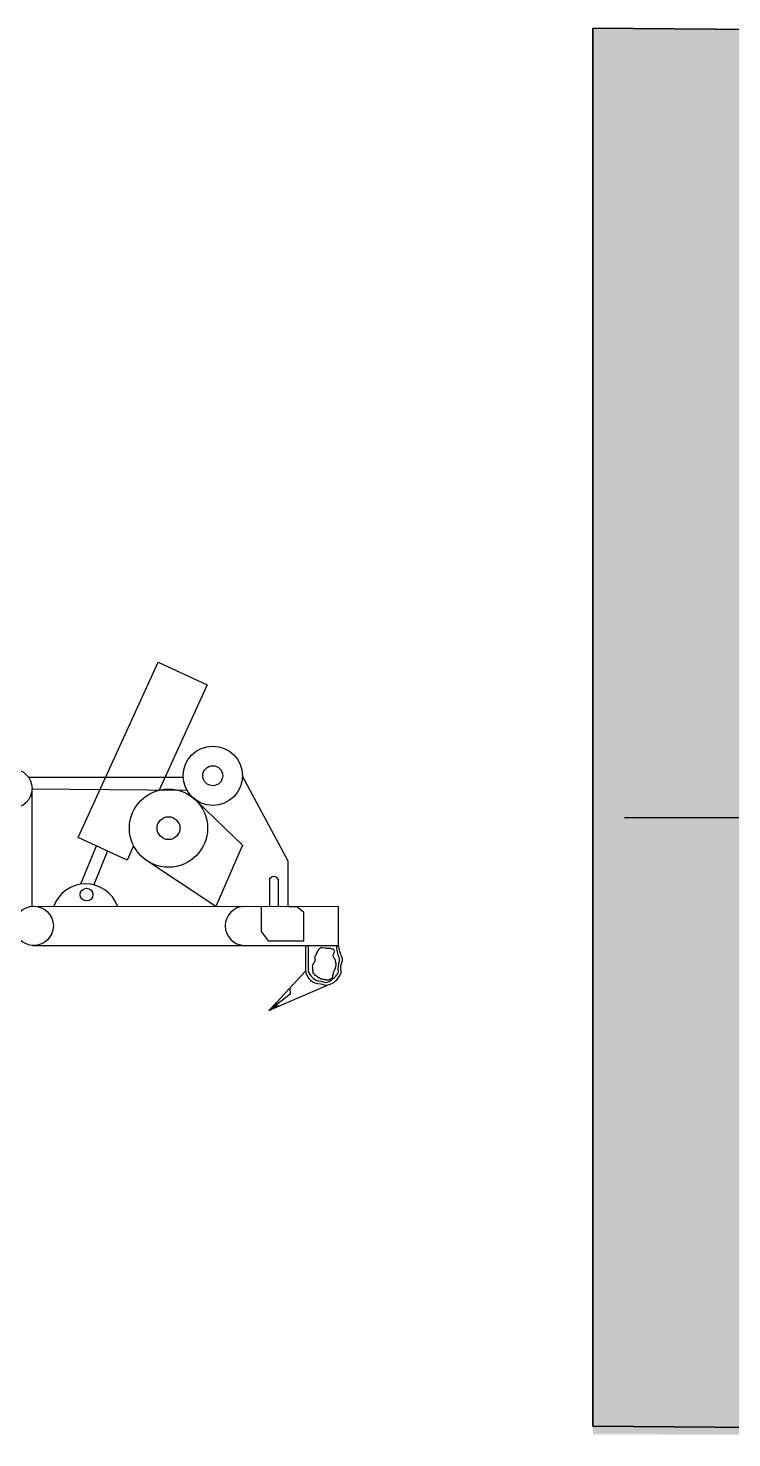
# Model space of a CAD drawing. Header units: millimetres. Extents: x -2117 to 13440, y -1591 to 7255.
# Drawn here: x 3361 to 4439, y 556 to 2718 of the extents above; entities that cross this region are included whole.
import ezdxf

# ---------------------------------------------------------------- set-up
doc = ezdxf.new("R2010")
doc.units = ezdxf.units.MM
doc.header["$LTSCALE"] = 90
doc.header["$MEASUREMENT"] = 0
doc.styles.get("Standard").update_dxf_attribs({"font": 'arial.ttf'})
doc.dimstyles.get("Standard").update_dxf_attribs({"dimtxt": 25, "dimasz": 30, "dimexe": 0.18, "dimexo": 1, "dimgap": 20, "dimtad": 0, "dimtoh": 1, "dimdec": 3, "dimdsep": 46, "dimtxsty": 'Standard', "dimcen": 0.09, "dimadec": 0, "dimazin": 0, "dimtfac": 1, "dimtdec": 3, "dimtofl": 0, "dimtmove": 0, "dimatfit": 3, "dimfxl": 1, "dimtolj": 1, "dimtzin": 0, "dimarcsym": 0})

# ---------------------------------------------------------------- blocks, each defined once
blk = doc.blocks.new('*D40')
at = {"color": 0, "lineweight": -2, "ltscale": 88, "transparency": 16777216}
for start, end in [(17.96746448311339, 28.31291568011937), (2.070912082644288, 12.41636327965028)]:
    blk.add_arc((5230.550889825825, 1510.462584466829), 919.2630756365567, start, end, dxfattribs=at)
at = {"color": 0, "ltscale": 88, "transparency": 16777216}
for points in [[(6035.480377501889, 1944.013867742291), (6044.20551867116, 1948.899756768486), (6025.185281007941, 1972.632235763202)], [(6154.212582927248, 1543.7805344987), (6144.214548232493, 1543.582286566861), (6149.808309375389, 1513.687306448517)]]:
    blk.add_solid(points, dxfattribs=at)
at = {"layer": 'Defpoints', "color": 0, "ltscale": 88, "transparency": 16777216}
for p in [(6075.428784078662, 2001.854507731017), (6135.299945709458, 1673.170138398591), (6186.613365364549, 1513.816417261833), (4274.4884142871, 1507.108751671824), (5230.550889825825, 1510.462584466829)]:
    blk.add_point(p, dxfattribs=at)
at = {"color": 0, "ltscale": 88, "transparency": 16777216, "insert": (6117.688926863576, 1751.358216369088), "char_height": 25, "attachment_point": 5, "rotation": 285.1919138813818}
blk.add_mtext('\\A1;30°', dxfattribs=at)

msp = doc.modelspace()

# ---------------------------------------------------------------- hatches: boundary and pattern name
at = {"ltscale": 88}
h = msp.add_hatch(dxfattribs=at)
h.set_pattern_fill('ANSI31')
h.set_pattern_definition([(45, (-338.3843075290788, 180.086569005809), (-0.08838834764831845, 0.08838834764831845), [])])
h.paths.add_polyline_path([(4226.256727662512, 2718.225728520574), (4226.256727662512, 574.3202571275981), (6405.642215748889, 556.4130036242843), (6405.642215748889, 2700.31847501726)])
h.paths.add_polyline_path([(5413.450427382534, 2180.038399355218, -0.02708186938420579), (5412.42483742053, 2161.117294769907, -0.1287541126527184), (5707.923180723718, 1988.494286966523, -0.6232225882263537), (5990.090334667461, 1850.043250128986, -0.3030106807688732), (5882.227785014607, 1688.400270373952, -0.06670367660401251), (5906.060012714191, 1510.552584466829, -0.08840538088840501), (5864.476944737447, 1277.206635263513, -0.2759451078889208), (5956.55508593475, 1123.069482596653, -0.6490565489168858), (5664.50152896183, 992.8659824585661, -0.1099136323687757), (5404.038780871942, 857.7015089788742, -0.03246173711817422), (5405.511371402784, 835.0434675739416, -1), (5055.410408248877, 835.0434675739416, -0.03252842388150898), (5056.889042532509, 857.7477607253973, -0.1320804156536025), (4752.948520501664, 1032.840796961687, -0.6264784821636916), (4469.489278890467, 1170.282464035981, -0.3056421512963589), (4578.912135885116, 1332.565198767704, -0.06675750925416817), (4555.041766937459, 1510.552584466829, -0.09196226553565241), (4599.981005462661, 1752.821435208386, -0.2656528140237448), (4513.752501822312, 1903.663496105712, -0.6459424965643314), (4804.658825772515, 2034.88885527195, -0.1086771447646263), (5063.979286539543, 2165.202472639161, -0.02121669948560816), (5063.349464228627, 2180.038399355218, -1)], flags=16)
h.paths.add_polyline_path([(5362.425802449261, 2180.038399355218, -1), (5114.3740891619, 2180.038399355218, -1)], flags=0)
h.paths.add_polyline_path([(5707.670169350187, 1787.961335454079, -0.1318158828785517), (5691.013996446827, 1850.043250128986, -1), (5939.065709734188, 1850.043250128986, -0.7670718623539647), (5707.670169350187, 1787.961335454079), (5427.325118002822, 1624.909023520878), (5427.325118002822, 1571.93811244791), (5427.325118002822, 1449.167056485718), (5367.325118002811, 1449.167056485718, -0.6474626218934533), (5093.596661648849, 1449.167056485718), (5033.596661648839, 1449.167056485718), (5033.596661648839, 1571.93811244791), (5093.596661648837, 1571.93811244791, -0.6110451725371496), (5360.186525742882, 1585.860348913244)], flags=0)
h.paths.add_polyline_path([(4812.828840042946, 1903.663496105712, -1), (4564.777126755585, 1903.663496105712, -1)], flags=0)
h.paths.add_polyline_path([(5905.530461001477, 1123.069482596653, -1), (5657.478747714116, 1123.069482596653, -1)], flags=0)
h.paths.add_polyline_path([(4768.565617111101, 1170.282464035981, -1), (4520.51390382374, 1170.282464035981, -1)], flags=0)
h.paths.add_polyline_path([(5354.486746469511, 835.0434675739416, -1), (5106.43503318215, 835.0434675739416, -1)], flags=0)
h.paths.add_polyline_path([(5660.499159165011, 1610.695136093116), (5711.846362439227, 1610.695136093116), (5711.846362439227, 1662.212871427359), (5660.499159165011, 1662.212871427359)], flags=8)
h.paths.add_polyline_path([(5204.753181776717, 1878.213201984105), (5256.100385050932, 1878.213201984105), (5256.100385050932, 1929.730937318348), (5204.753181776717, 1929.730937318348)], flags=8)
h.paths.add_polyline_path([(5426.952589204092, 1363.015965080532), (5478.299792478308, 1363.015965080532), (5478.299792478308, 1414.533700414775), (5426.952589204092, 1414.533700414775)], flags=8)
h.paths.add_polyline_path([(4753.643761769428, 1375.567124698539), (4804.990965043644, 1375.567124698539), (4804.990965043644, 1427.084860032782), (4753.643761769428, 1427.084860032782)], flags=8)
h.paths.add_polyline_path([(4620.509595019707, 2296.938561616007), (4718.446157093377, 2296.938561616007), (4718.446157093377, 2348.456296950249), (4620.509595019707, 2348.456296950249)], flags=24)
h.paths.add_polyline_path([(4897.556337007873, 2454.105873425036), (5026.546787212511, 2454.105873425036), (5026.546787212511, 2505.623608759279), (4897.556337007873, 2505.623608759279)], flags=24)
h.paths.add_polyline_path([(5493.532204936424, 2363.434796339376), (5731.185683790449, 2363.434796339376), (5731.185683790449, 2457.540071464433), (5493.532204936424, 2457.540071464433)], flags=24)
h.paths.add_polyline_path([(6084.219554981953, 1775.667553500354), (6101.335225652108, 1712.636263306322), (6151.052595802544, 1726.136639571215), (6133.936925132388, 1789.167929765246)], flags=24)
h = msp.add_hatch(dxfattribs=at)
h.set_pattern_fill('ANSI31')
h.set_pattern_definition([(45, (-222.6037214541429, 167.5106202670031), (-0.08838834764831845, 0.08838834764831845), [])])
h.paths.add_polyline_path([(4226.256727662512, 2705.649779781768), (4226.256727662512, 561.7443083887922), (6405.642215748889, 556.4130036242841), (6405.642215748889, 2700.31847501726)])
edge = h.paths.add_edge_path(flags=16)
edge.add_arc((5354.180531880518, 2167.462450616418), 175.0504815769518, 353.79480945469254, 359.99999999999807, ccw=False)
edge.add_arc((5346.331475900759, 1497.976635728023), 675.5091228883662, 45.03415094717627, 74.38096389255747, ccw=False)
edge.add_arc((5930.820439165444, 1837.46730139018), 175.050481576954, 0, 127.7283709673352, ccw=False)
edge.add_arc((5930.820439165444, 1837.46730139018), 175.0504815769536, 292.57052381788844, 359.99999999999994, ccw=False)
edge.add_arc((5346.331475900762, 1497.976635728023), 675.5091228883648, 0, 15.264743838047082, ccw=False)
edge.add_arc((5346.331475900761, 1497.976635728024), 675.5091228883657, 339.7915164241227, 359.99999999999994, ccw=False)
edge.add_arc((5897.285190432733, 1110.493533857847), 175.0504815769535, 0, 61.706330170724016, ccw=False)
edge.add_arc((5897.285190432733, 1110.493533857848), 175.0504815769536, 228.0565974630708, 359.99999999999955, ccw=False)
edge.add_arc((5346.331475900762, 1497.976635728025), 675.5091228883664, 284.88177479379686, 309.97141120967154, ccw=False)
edge.add_arc((5346.241475900765, 822.4675188351342), 175.0504815769546, 5.115907697472721e-13, 7.437070557128493, ccw=False)
edge.add_arc((5346.241475900766, 822.4675188351357), 175.0504815769536, -180, 0, ccw=False)
edge.add_arc((5346.241475900767, 822.4675188351191), 175.0504815769546, 172.5476620837848, 179.9999999999946, ccw=False)
edge.add_arc((5346.33147590076, 1497.976635728025), 675.5091228883665, 225.006562448489, 255.1029578471214, ccw=False)
edge.add_arc((4760.320346542357, 1157.706515297175), 175.0504815769532, 179.9999999999999, 308.2650334293339, ccw=False)
edge.add_arc((4760.320346542358, 1157.706515297172), 175.0504815769546, 112.01855569667379, 179.9999999999991, ccw=False)
edge.add_arc((5346.33147590076, 1497.976635728024), 675.5091228883648, 180.0000000000001, 195.2770266775193, ccw=False)
edge.add_arc((5346.331475900761, 1497.976635728023), 675.5091228883657, 158.9829157827402, 180, ccw=False)
edge.add_arc((4804.583569474202, 1891.087547366905), 175.0504815769536, 179.9999999999999, 239.50868234885968, ccw=False)
edge.add_arc((4804.583569474202, 1891.087547366905), 175.0504815769536, 48.5594584598324, 179.9999999999999, ccw=False)
edge.add_arc((5346.331475900762, 1497.976635728023), 675.5091228883662, 104.27562548519461, 129.085225025952, ccw=False)
edge.add_arc((5354.180531880517, 2167.462450616412), 175.0504815769546, 180.0000000000001, 184.8617799230576, ccw=False)
edge.add_arc((5354.180531880516, 2167.462450616412), 175.0504815769536, 0, 180, ccw=False)
edge = h.paths.add_edge_path(flags=0)
edge.add_arc((5354.180531880516, 2167.462450616412), 124.0258566436805, 0, 360)
edge = h.paths.add_edge_path(flags=0)
edge.add_arc((5930.820439165444, 1837.467301390179), 124.0258566436805, 179.9999999999996, 209.9803990483005, ccw=False)
edge.add_arc((5930.820439165444, 1837.46730139018), 124.0258566436805, 0, 180, ccw=False)
edge.add_arc((5930.820439165444, 1837.46730139018), 124.0258566436805, -150.01960095169932, 1.1368683772161603e-13, ccw=False)
edge.add_line((5823.389688177842, 1775.491121623766), (5543.105704077758, 1612.474969092997))
edge.add_line((5543.105704077758, 1612.474969092997), (5543.105704077758, 1559.362163709104))
edge.add_line((5543.105704077758, 1559.362163709104), (5543.105704077758, 1436.591107746912))
edge.add_line((5543.105704077758, 1436.591107746912), (5483.105704077747, 1436.591107746912))
edge.add_arc((5346.241475900766, 1497.976635728021), 150.0000000000004, 204.1569041253859, 335.84309587461416, ccw=False)
edge.add_line((5209.377247723785, 1436.591107746912), (5149.377247723774, 1436.591107746912))
edge.add_line((5149.377247723774, 1436.591107746912), (5149.377247723774, 1559.362163709104))
edge.add_line((5149.377247723774, 1559.362163709104), (5209.377247723774, 1559.362163709104))
edge.add_arc((5346.241475900766, 1497.976635728021), 150, 30.182739002368123, 155.8430958746247, ccw=False)
edge.add_line((5475.905421372462, 1573.390568424261), (5823.389688177842, 1775.491121623766))
edge = h.paths.add_edge_path(flags=0)
edge.add_arc((4804.583569474202, 1891.087547366906), 124.0258566436805, 0, 360)
edge = h.paths.add_edge_path(flags=0)
edge.add_arc((4760.320346542357, 1157.706515297175), 124.0258566436805, 0, 360)
edge = h.paths.add_edge_path(flags=0)
edge.add_arc((5897.285190432733, 1110.493533857847), 124.0258566436805, 0, 360)
edge = h.paths.add_edge_path(flags=0)
edge.add_arc((5346.241475900766, 822.4675188351357), 124.0258566436805, 0, 360)
edge = h.paths.add_edge_path(flags=0)
edge.add_arc((5346.33147590076, 1497.976635728025), 675.5091228883641, 78.75903318990143, 99.89755618785053)
edge.add_arc((5354.180531880516, 2167.462450616422), 124.0258566436813, 181.8622950355973, 356.7942943421546)
at = {"linetype": 'ByBlock', "lineweight": 0, "true_color": 0xffffff}
h = msp.add_hatch(color=7, dxfattribs=at)
h.dxf.hatch_style = 1
h.paths.add_polyline_path([(3729.591926408445, 1211.559077412147), (3745.926758473085, 1218.666116578624), (3739.514256452379, 1218.666116578624), (3741.839858968043, 1224.766505070033)])

# ---------------------------------------------------------------- linework, layer by layer
at = {"color": 3, "linetype": 'ByBlock', "lineweight": 0}
for p, q in [((3361.283833201845, 1569.389057824126), (3598.442122743757, 1569.706948497289)), ((3688.55920450789, 1571.465441731149), (3758.78601595889, 1441.41332065526)), ((3366.600741799857, 1551.679162941431), (3366.546886666301, 1371.554423993786)), ((3366.600741799857, 1551.679162941431), (3604.038625730057, 1549.844601108305)), ((3619.14901922572, 1532.84389378776), (3689.347948983568, 1465.059166334888)), ((3441.392058523722, 1405.857730656679), (3465.347627635501, 1464.195702067331)), ((3482.219515122169, 1456.38057754325), (3460.771460817975, 1403.644514368401)), ((3689.347948983568, 1465.059166334888), (3648.175452015022, 1371.448479770932)), ((3648.175452015022, 1371.448479770932), (3539.125520789764, 1444.033830271173)), ((3758.78601595889, 1441.41332065526), (3758.802518811493, 1371.331466073405)), ((3730.623138221208, 1412.778550210603), (3732.425518294579, 1415.194199139931)), ((3730.623138221208, 1412.778550210603), (3730.623138221208, 1371.454270885746)), ((3744.2677108902, 1412.778550210603), (3742.338891402223, 1415.244192748296)), ((3744.2677108902, 1371.244508865007), (3744.2677108902, 1412.778550210603)), ((3369.230879516524, 1371.584797184509), (3836.340439411798, 1371.33479898063)), ((3717.825335047122, 1371.602411825408), (3717.825335047122, 1333.061657105329)), ((3758.802506836558, 1371.382319440783), (3772.741315786248, 1371.342882411724)), ((3772.741315786248, 1371.342882411724), (3783.414915592164, 1362.392231872002)), ((3783.414915592164, 1318.563370794733), (3783.414915592164, 1362.392231872002)), ((3836.340439411798, 1311.449152135627), (3836.340439411798, 1371.33479898063)), ((3717.825335047122, 1333.061657105329), (3728.548060283081, 1318.563370794733)), ((3367.588368619139, 1311.456119570636), (3836.340439411798, 1311.449152135627)), ((3728.548060283081, 1318.563370794733), (3783.414915592164, 1318.563370794733)), ((3785.780223411979, 1311.278524764391), (3785.738155785233, 1272.736865503926)), ((3789.829930634687, 1311.567584134049), (3789.820636883903, 1272.800535220616)), ((3801.874543603083, 1297.537154757297), (3800.891411210689, 1295.870085982628)), ((3801.983484415372, 1298.247461540466), (3801.874543603083, 1297.537154757297)), ((3802.579069155569, 1298.810644118199), (3801.964289486245, 1298.359438380898)), ((3801.964289486245, 1298.359438380898), (3801.983484415372, 1298.247461540466)), ((3803.001893090214, 1300.381655848563), (3802.537560888948, 1299.725705204907)), ((3802.537560888948, 1299.725705204907), (3802.579069155569, 1298.810644118199)), ((3803.318869379651, 1300.551268409712), (3803.001893090214, 1300.381655848563)), ((3803.373340591225, 1300.906417102705), (3803.318869379651, 1300.551268409712)), ((3803.559086361303, 1301.168801504345), (3803.373340591225, 1300.906417102705)), ((3803.575166103769, 1301.747913275386), (3803.539891432176, 1301.280778344777)), ((3803.539891432176, 1301.280778344777), (3803.559086361303, 1301.168801504345)), ((3803.94661360478, 1302.27267452953), (3803.575166103769, 1301.747913275386)), ((3804.635059414804, 1302.96705211939), (3803.94661360478, 1302.27267452953)), ((3804.801610255755, 1303.341413361461), (3804.635059414804, 1302.96705211939)), ((3804.875276396455, 1303.584585214023), (3804.801610255755, 1303.341413361461)), ((3805.544527277352, 1304.390939644316), (3804.875276396455, 1303.584585214023)), ((3805.637388347178, 1304.522134656443), (3805.544527277352, 1304.390939644316)), ((3805.711054487879, 1304.765306509004), (3805.637388347178, 1304.522134656443)), ((3806.229856289861, 1305.776415242834), (3805.711054487879, 1304.765306509004)), ((3806.751752869786, 1306.09642219344), (3806.229856289861, 1305.776415242834)), ((3806.937500250718, 1306.358797197896), (3806.751752869786, 1306.09642219344)), ((3807.385730689943, 1306.435632295941), (3806.937500250718, 1306.358797197896)), ((3808.054981570839, 1307.241986726234), (3807.385730689943, 1306.435632295941)), ((3809.137210238943, 1307.658045098529), (3808.054981570839, 1307.241986726234)), ((3810.145750746774, 1307.830927843698), (3809.137210238943, 1307.658045098529)), ((3810.818118425184, 1307.946184265333), (3810.145750746774, 1307.830927843698)), ((3812.089165621734, 1307.933521481476), (3810.818118425184, 1307.946184265333)), ((3816.110386727679, 1307.354846457016), (3812.089165621734, 1307.933521481476)), ((3817.362237384249, 1307.454169910775), (3816.110386727679, 1307.354846457016)), ((3818.373894689594, 1306.935954647285), (3817.362237384249, 1307.454169910775)), ((3819.084653837111, 1306.82724799087), (3818.373894689594, 1306.935954647285)), ((3819.888275665309, 1306.849726949401), (3819.084653837111, 1306.82724799087)), ((3820.672700953526, 1306.984192145547), (3819.888275665309, 1306.849726949401)), ((3821.457126241744, 1307.118657341692), (3820.672700953526, 1306.984192145547)), ((3822.187080318391, 1306.897973844846), (3821.457126241744, 1307.118657341692)), ((3823.141151225504, 1306.715698499838), (3822.187080318391, 1306.897973844846)), ((3824.879645809979, 1306.66789774816), (3823.141151225504, 1306.715698499838)), ((3825.833716717087, 1306.485622403151), (3824.879645809979, 1306.66789774816)), ((3826.675728403539, 1306.284147680815), (3825.833716717087, 1306.485622403151)), ((3826.93823509226, 1306.098602151788), (3826.675728403539, 1306.284147680815)), ((3827.930719488053, 1305.6923675033), (3826.93823509226, 1306.098602151788)), ((3828.69904301423, 1305.247717153836), (3827.930719488053, 1305.6923675033)), ((3827.930719488053, 1305.6923675033), (3827.930719488053, 1305.6923675033)), ((3828.044858346442, 1296.951267091348), (3828.211385556965, 1297.325633956035)), ((3828.211385556965, 1297.325633956035), (3828.842244968758, 1298.355951464377)), ((3828.601891795779, 1305.299299171972), (3828.587093811035, 1305.303775672778)), ((3828.643972032157, 1305.299499360421), (3828.601891795779, 1305.299299171972)), ((3828.666763953417, 1305.289380017421), (3828.643972032157, 1305.299499360421)), ((3828.690725354249, 1305.272438319088), (3828.666763953417, 1305.289380017421)), ((3828.777221564429, 1305.259212779684), (3828.690725354249, 1305.272438319088)), ((3828.784047632231, 1305.260382895641), (3828.777221564429, 1305.259212779684)), ((3828.859068319324, 1305.27324284745), (3828.784047632231, 1305.260382895641)), ((3828.842244968758, 1298.355951464377), (3828.989577250155, 1298.842295169499)), ((3828.886328551383, 1305.277915762138), (3828.859068319324, 1305.27324284745)), ((3828.917116020013, 1305.26214417976), (3828.886328551383, 1305.277915762138)), ((3828.954705926016, 1305.247548335954), (3828.917116020013, 1305.26214417976)), ((3828.98549339465, 1305.231776753576), (3828.954705926016, 1305.247548335954)), ((3828.954705926016, 1305.247548335954), (3828.954705926016, 1305.247548335954)), ((3829.001481267685, 1305.220491069188), (3828.98549339465, 1305.231776753576)), ((3828.989577250155, 1298.842295169499), (3829.156128091106, 1299.216656411571)), ((3829.035567567541, 1305.226334099831), (3829.001481267685, 1305.220491069188)), ((3829.044729372775, 1305.213878299488), (3829.035567567541, 1305.226334099831)), ((3829.089146957434, 1305.200443174454), (3829.044729372775, 1305.213878299488)), ((3829.097118874377, 1305.19479655769), (3829.089146957434, 1305.200443174454)), ((3829.124583881357, 1305.157415984907), (3829.097118874377, 1305.19479655769)), ((3829.136081424022, 1305.131334268264), (3829.124583881357, 1305.157415984907)), ((3829.155574514054, 1305.099600312243), (3829.136081424022, 1305.131334268264)), ((3829.177198566601, 1305.096293927391), (3829.155574514054, 1305.099600312243)), ((3829.156128091106, 1299.216656411571), (3829.43471291144, 1299.61023205077)), ((3829.193164420061, 1305.085004468435), (3829.177198566601, 1305.096293927391)), ((3829.355330950177, 1304.783861804428), (3829.185686942136, 1305.100592948398)), ((3829.88346112513, 1303.721672737717), (3829.355330950177, 1304.783861804428)), ((3829.43471291144, 1299.61023205077), (3829.56285026371, 1300.208552596322)), ((3829.524458794604, 1300.432515674372), (3829.729401104662, 1300.582913838394)), ((3829.56285026371, 1300.208552596322), (3829.524458794604, 1300.432515674372)), ((3829.729401104662, 1300.582913838394), (3829.841458714469, 1300.602122612905)), ((3829.841458714469, 1300.602122612905), (3829.988790995869, 1301.088466318027)), ((3830.187498100047, 1302.62106989655), (3829.88346112513, 1303.721672737717)), ((3829.988790995869, 1301.088466318027), (3830.116926737286, 1301.686796260763)), ((3830.116926737286, 1301.686796260763), (3830.433926657151, 1301.856403199298)), ((3830.433926657151, 1301.856403199298), (3830.187498100047, 1302.62106989655)), ((3796.304736179909, 1280.905396562148), (3796.029244526665, 1279.820728536906)), ((3796.029244526665, 1279.820728536906), (3796.067635995772, 1279.596765458856)), ((3796.067635995772, 1279.596765458856), (3796.432354146862, 1277.469120915983)), ((3797.028456661521, 1282.066909082618), (3796.304736179909, 1280.905396562148)), ((3796.432354146862, 1277.469120915983), (3796.473862413482, 1276.554059829274)), ((3796.473862413482, 1276.554059829274), (3796.45778428187, 1275.974938661047)), ((3796.45778428187, 1275.974938661047), (3796.496175750976, 1275.750975582999)), ((3796.496175750976, 1275.750975582999), (3796.55376214921, 1275.415035664518)), ((3797.28784655273, 1282.57246156225), (3797.028456661521, 1282.066909082618)), ((3797.732982214012, 1283.34039844352), (3797.28784655273, 1282.57246156225)), ((3797.91870596452, 1283.602779070591), (3797.732982214012, 1283.34039844352)), ((3798.363841625802, 1284.370715951861), (3797.91870596452, 1283.602779070591)), ((3798.472784048949, 1285.081013337848), (3798.26786375846, 1284.930618948393)), ((3798.26786375846, 1284.930618948393), (3798.363841625802, 1284.370715951861)), ((3798.88264503864, 1285.38181528851), (3798.472784048949, 1285.081013337848)), ((3799.180426398951, 1285.663404690094), (3798.88264503864, 1285.38181528851)), ((3798.88264503864, 1285.38181528851), (3798.88264503864, 1285.38181528851)), ((3799.478229778837, 1285.944997866243), (3799.180426398951, 1285.663404690094)), ((3799.532699379557, 1286.30015595642), (3799.478229778837, 1285.944997866243)), ((3799.811285810741, 1286.693722198435), (3799.532699379557, 1286.30015595642)), ((3799.66498746742, 1294.276599068303), (3799.552907838042, 1294.257386519224)), ((3799.552907838042, 1294.257386519224), (3799.610495847129, 1293.921437203559)), ((3799.610495847129, 1293.921437203559), (3800.004277094355, 1293.643127383178)), ((3800.539158638804, 1295.233347888051), (3799.66498746742, 1294.276599068303)), ((3799.846560482335, 1287.160857129046), (3799.811285810741, 1286.693722198435)), ((3800.013109712432, 1287.535227768301), (3799.846560482335, 1287.160857129046)), ((3800.378323618416, 1289.442185039761), (3799.933209976705, 1288.674251933057)), ((3799.933209976705, 1288.674251933057), (3800.013109712432, 1287.535227768301)), ((3800.004277094355, 1293.643127383178), (3800.308292049694, 1292.542520767444)), ((3800.308292049694, 1292.542520767444), (3800.292213918084, 1291.963399599218)), ((3800.292213918084, 1291.963399599218), (3800.311408847211, 1291.851422758786)), ((3800.311408847211, 1291.851422758786), (3800.352917113832, 1290.936361672078)), ((3800.352917113832, 1290.936361672078), (3800.317642442239, 1290.469226741468)), ((3800.317642442239, 1290.469226741468), (3800.394425380453, 1290.021300585371)), ((3800.394425380453, 1290.021300585371), (3800.378323618416, 1289.442185039761)), ((3800.891411210689, 1295.870085982628), (3800.539158638804, 1295.233347888051)), ((3828.102444744675, 1296.615327172866), (3828.044858346442, 1296.951267091348)), ((3828.275207161083, 1295.607488623053), (3828.102444744675, 1296.615327172866)), ((3828.556908778928, 1295.309966253593), (3828.275207161083, 1295.607488623053)), ((3828.633691717142, 1294.862040097496), (3828.556908778928, 1295.309966253593)), ((3828.729669584483, 1294.302137100964), (3828.633691717142, 1294.862040097496)), ((3828.78725759357, 1293.966187785299), (3828.729669584483, 1294.302137100964)), ((3829.164938689612, 1293.108753022124), (3828.78725759357, 1293.966187785299)), ((3829.222525087846, 1292.772813103643), (3829.164938689612, 1293.108753022124)), ((3829.901126361287, 1291.50587350796), (3829.222525087846, 1292.772813103643)), ((3830.989566604847, 1290.539732088373), (3829.901126361287, 1291.50587350796)), ((3831.197602081992, 1289.999037866352), (3830.989566604847, 1290.539732088373)), ((3831.15092955042, 1275.466768983494), (3831.596065211706, 1276.234705864765)), ((3831.255190091079, 1289.663088550687), (3831.197602081992, 1289.999037866352)), ((3831.274385020206, 1289.551111710255), (3831.255190091079, 1289.663088550687)), ((3831.687362807412, 1289.160815652258), (3831.274385020206, 1289.551111710255)), ((3831.596065211706, 1276.234705864765), (3831.743397493102, 1276.721049569885)), ((3831.821733754713, 1288.376940180495), (3831.687362807412, 1289.160815652258)), ((3831.743397493102, 1276.721049569885), (3831.794751907162, 1277.767296271537)), ((3831.794751907162, 1277.767296271537), (3831.96130113726, 1278.141666910792)), ((3831.956103091161, 1287.593074105914), (3831.821733754713, 1288.376940180495)), ((3831.863242021338, 1287.461879093787), (3831.956103091161, 1287.593074105914)), ((3831.901633490445, 1287.237916015737), (3831.863242021338, 1287.461879093787)), ((3832.016807897765, 1286.56602678159), (3831.901633490445, 1287.237916015737)), ((3831.96130113726, 1278.141666910792), (3832.089438489533, 1278.739987456346)), ((3832.09359083598, 1286.118100625493), (3832.016807897765, 1286.56602678159)), ((3832.237288545398, 1283.26093675037), (3832.067642926504, 1283.577677291524)), ((3832.089438489533, 1278.739987456346), (3832.553769079942, 1279.395947497185)), ((3832.151177234213, 1285.78216070701), (3832.09359083598, 1286.118100625493)), ((3832.208763632447, 1285.446220788529), (3832.151177234213, 1285.78216070701)), ((3832.266351641534, 1285.110271472863), (3832.208763632447, 1285.446220788529)), ((3832.57657817233, 1282.627465065245), (3832.237288545398, 1283.26093675037)), ((3832.256483474525, 1283.148959909936), (3832.480598694136, 1283.187377458958)), ((3832.256483474525, 1283.148959909936), (3832.256483474525, 1283.148959909936)), ((3832.548053259379, 1284.812749103404), (3832.266351641534, 1285.110271472863)), ((3832.480598694136, 1283.187377458958), (3832.704735933321, 1283.225798782548)), ((3832.82975648808, 1284.515217336761), (3832.548053259379, 1284.812749103404)), ((3832.553769079942, 1279.395947497185), (3832.733259235419, 1281.040524141572)), ((3832.560498429864, 1282.048353294202), (3832.634164570564, 1282.291525146763)), ((3832.598889898971, 1281.824390216152), (3832.560498429864, 1282.048353294202)), ((3832.634164570564, 1282.291525146763), (3832.57657817233, 1282.627465065245)), ((3832.733259235419, 1281.040524141572), (3832.598889898971, 1281.824390216152)), ((3832.634164570564, 1282.291525146763), (3832.634164570564, 1282.291525146763)), ((3832.704735933321, 1283.225798782548), (3832.75609034738, 1284.2720454842)), ((3832.75609034738, 1284.2720454842), (3832.82975648808, 1284.515217336761)), ((3785.810874350982, 1272.1821683915), (3741.836719966917, 1224.76565979256)), ((3796.55376214921, 1275.415035664518), (3796.611350158298, 1275.079086348852)), ((3796.611350158298, 1275.079086348852), (3796.745719494746, 1274.295220274272)), ((3796.806422690493, 1273.268182347132), (3796.71356162067, 1273.136987335004)), ((3796.71356162067, 1273.136987335004), (3796.751953089777, 1272.913024256956)), ((3796.745719494746, 1274.295220274272), (3796.899285371174, 1273.399367962076)), ((3796.751953089777, 1272.913024256956), (3796.771148018904, 1272.801047416522)), ((3796.771148018904, 1272.801047416522), (3796.924713895331, 1271.905195104327)), ((3796.899285371174, 1273.399367962076), (3796.806422690493, 1273.268182347132)), ((3796.806422690493, 1273.268182347132), (3796.806422690493, 1273.268182347132)), ((3796.924713895331, 1271.905195104327), (3796.947027232825, 1271.10211085805)), ((3796.947027232825, 1271.10211085805), (3797.062201640147, 1270.430221623903)), ((3797.062201640147, 1270.430221623903), (3797.100593109253, 1270.206258545855)), ((3797.100593109253, 1270.206258545855), (3797.138982967507, 1269.982304864989)), ((3797.138982967507, 1269.982304864989), (3797.177374436614, 1269.758341786939)), ((3797.177374436614, 1269.758341786939), (3797.234962445702, 1269.422392471274)), ((3797.234962445702, 1269.422392471274), (3797.234962445702, 1269.422392471274)), ((3797.234962445702, 1269.422392471274), (3797.273353914808, 1269.198429393226)), ((3797.273353914808, 1269.198429393226), (3797.535860603526, 1269.012883864198)), ((3797.535860603526, 1269.012883864198), (3798.192148539473, 1268.549028514791)), ((3798.192148539473, 1268.549028514791), (3798.8484160667, 1268.085159993633)), ((3798.8484160667, 1268.085159993633), (3799.619878409965, 1266.949415410078)), ((3799.619878409965, 1266.949415410078), (3799.997559506007, 1266.091980646906)), ((3799.997559506007, 1266.091980646906), (3800.970825342246, 1265.797728461463)), ((3800.970825342246, 1265.797728461463), (3801.588721809082, 1265.557836190105)), ((3801.588721809082, 1265.557836190105), (3802.245011355883, 1265.093971443515)), ((3802.245011355883, 1265.093971443515), (3802.862885803149, 1264.85407539759)), ((3802.862885803149, 1264.85407539759), (3803.97052258669, 1263.775947740384)), ((3803.97052258669, 1263.775947740384), (3804.233051294982, 1263.590405985925)), ((3804.233051294982, 1263.590405985925), (3804.703593460848, 1262.864166234879)), ((3804.703593460848, 1262.864166234879), (3804.892434008868, 1262.435448853293)), ((3804.892434008868, 1262.435448853293), (3806.445206453691, 1262.125258077358)), ((3806.445206453691, 1262.125258077358), (3807.194355459465, 1261.792597740079)), ((3807.194355459465, 1261.792597740079), (3807.757760306011, 1261.197543603977)), ((3807.757760306011, 1261.197543603977), (3807.757760306011, 1261.197543603977)), ((3807.757760306011, 1261.197543603977), (3808.638165072423, 1260.772096406408)), ((3808.638165072423, 1260.772096406408), (3808.769439630927, 1260.679332115054)), ((3808.769439630927, 1260.679332115054), (3808.807831100034, 1260.455369037004)), ((3808.807831100034, 1260.455369037004), (3809.294453008366, 1260.308241057001)), ((3809.294453008366, 1260.308241057001), (3810.940086523015, 1260.129245293194)), ((3810.940086523015, 1260.129245293194), (3811.650845670536, 1260.020538636782)), ((3811.650845670536, 1260.020538636782), (3812.006215039934, 1259.966178722697)), ((3812.006215039934, 1259.966178722697), (3813.539790944776, 1259.76797418438)), ((3813.539790944776, 1259.76797418438), (3814.381802631227, 1259.566499462045)), ((3814.381802631227, 1259.566499462045), (3814.887643099114, 1259.307389018992)), ((3814.887643099114, 1259.307389018992), (3815.617575156187, 1259.086701747578)), ((3815.617575156187, 1259.086701747578), (3816.104219084094, 1258.93957754214)), ((3816.104219084094, 1258.93957754214), (3817.86191020855, 1258.779790552846)), ((3817.86191020855, 1258.779790552846), (3817.993162747479, 1258.687022486925)), ((3817.993162747479, 1258.687022486925), (3818.684726965874, 1258.690292670943)), ((3818.684726965874, 1258.690292670943), (3819.357094644284, 1258.805549092577)), ((3819.357094644284, 1258.805549092577), (3819.917382693317, 1258.901592965133)), ((3819.917382693317, 1258.901592965133), (3820.964336689826, 1258.850516406821)), ((3820.964336689826, 1258.850516406821), (3821.207646838568, 1258.77695711541)), ((3821.207646838568, 1258.77695711541), (3823.5801192432, 1259.068366466233)), ((3822.177795877288, 1259.173802938628), (3824.194898912523, 1259.519572203533)), ((3823.5801192432, 1259.068366466233), (3822.177795877288, 1259.173802938628)), ((3824.194898912523, 1259.519572203533), (3824.39981920301, 1259.669966592988)), ((3824.39981920301, 1259.669966592988), (3824.4350938746, 1260.137101523598)), ((3824.4350938746, 1260.137101523598), (3825.421322655791, 1261.113059117858)), ((3825.421322655791, 1261.113059117858), (3825.757517504783, 1261.170689215959)), ((3825.757517504783, 1261.170689215959), (3826.503551323894, 1261.529117490155)), ((3826.503551323894, 1261.529117490155), (3826.987078454286, 1262.073091293376)), ((3826.987078454286, 1262.073091293376), (3827.022353125876, 1262.540226223985)), ((3826.987078454286, 1262.073091293376), (3826.987078454286, 1262.073091293376)), ((3827.022353125876, 1262.540226223985), (3827.076822726596, 1262.895384314161)), ((3827.076822726596, 1262.895384314161), (3827.4835448992, 1263.887280498915)), ((3827.365275713936, 1265.250271516288), (3827.605470676017, 1265.867800836352)), ((3827.538038130344, 1264.242432966475), (3827.365275713936, 1265.250271516288)), ((3827.4835448992, 1263.887280498915), (3827.538038130344, 1264.242432966475)), ((3827.605470676017, 1265.867800836352), (3828.870306297109, 1267.237337844379)), ((3828.784172966351, 1269.758558026452), (3829.315937713286, 1272.039876539984)), ((3828.918543913652, 1268.974682554689), (3828.784172966351, 1269.758558026452)), ((3828.851111367983, 1267.349314684811), (3828.867189499596, 1267.928435853038)), ((3828.870306297109, 1267.237337844379), (3828.851111367983, 1267.349314684811)), ((3828.851111367983, 1267.349314684811), (3828.851111367983, 1267.349314684811)), ((3828.867189499596, 1267.928435853038), (3828.960052180276, 1268.059621467982)), ((3829.0529132501, 1268.190816480108), (3828.918543913652, 1268.974682554689)), ((3828.960052180276, 1268.059621467982), (3829.0529132501, 1268.190816480108)), ((3829.315937713286, 1272.039876539984), (3829.389603853986, 1272.283048392545)), ((3829.389603853986, 1272.283048392545), (3830.078051274862, 1272.977416585223)), ((3830.078051274862, 1272.977416585223), (3830.411129326341, 1273.726144691981)), ((3830.411129326341, 1273.726144691981), (3830.651322677565, 1274.34368340923)), ((3830.651322677565, 1274.34368340923), (3830.891539659216, 1274.961216503862)), ((3830.891539659216, 1274.961216503862), (3831.15092955042, 1275.466768983494)), ((3762.198470175264, 1236.986977446262), (3739.514256452379, 1218.666116578624)), ((3745.923501919032, 1218.662287067062), (3819.724957440693, 1250.721338492239)), ((3761.57697293232, 1246.40616740553), (3762.198470175264, 1236.986977446262))]:
    msp.add_line(p, q, dxfattribs=at)
at = {"color": 18, "ltscale": 88, "true_color": 0x000000}
msp.add_line((4274.4884142871, 1507.108751671824), (6186.613365364549, 1513.816417261833), dxfattribs=at)
at = {"color": 7, "linetype": 'ByBlock', "lineweight": 0, "true_color": 0xffffff}
for p, q in [((3741.836719966917, 1224.76565979256), (3729.591926408445, 1211.559077412147)), ((3729.591926408445, 1211.559077412147), (3745.923501919032, 1218.662287067062)), ((3739.514256452379, 1218.666116578624), (3741.836719966917, 1224.76565979256)), ((3739.514256452379, 1218.666116578624), (3745.922995496157, 1218.664599589218))]:
    msp.add_line(p, q, dxfattribs=at)
at = {"color": 7, "ltscale": 88, "true_color": 0xffffff}
msp.add_lwpolyline([(4226.256727662512, 2718.225728520574), (6405.642215748889, 2700.31847501726), (6405.642215748889, 556.4130036242841), (4226.256727662512, 574.3202571275979)], close=True, dxfattribs=at)
at = {"color": 3, "linetype": 'ByBlock', "lineweight": 0}
msp.add_lwpolyline([(3522.497098005181, 1464.259678211091), (3512.494237605881, 1442.331709721006), (3437.626625241634, 1477.079935671572), (3560.261433981108, 1745.916259930887), (3635.129046345355, 1711.16803398032), (3561.367431891427, 1549.470050307894)], dxfattribs=at)
for centre, radius in [((3643.718162277074, 1571.741560275814), 45.40970982779234), ((3336.742381481586, 1552.079247537606), 30.05972170306334), ((3643.718162277074, 1571.741560275814), 15.31737768138558), ((3575.895713970372, 1491.371790224837), 59.88721737436023), ((3575.895713970372, 1491.371790224837), 17.51362425308326), ((3450.290665217226, 1389.508780130314), 9.784631840601211), ((3369.326963576977, 1341.548818251036), 30.09707140110355)]:
    msp.add_circle(centre, radius, dxfattribs=at)
for centre, radius, start, end in [((3448.962436262344, 1354.111280880761), 51.81151801927979, 20.10454010103793, 160.3126642583293), ((3692.774669941533, 1341.430225854974), 29.9902884414536, 90.92701282874368, 268.5455408556289), ((3882.499662589177, 1312.43586328412), 49.52932685040096, 181.1429449558141, 203.8836982129942), ((3884.383225801383, 1315.082494114124), 48.17998026159766, 184.3248872251636, 206.9648669995033), ((3869.064280776634, 1276.186008977649), 33.53939756034018, 161.1936430594905, 187.3119229484139), ((3873.037015449799, 1275.685274888139), 33.53939756034634, 161.1936430594992, 187.3119229484106), ((3808.427886762352, 1275.429283081507), 22.84891691582108, 186.7672097128934, 270.5074516319841), ((3811.087198769405, 1278.734588366658), 22.07894112429119, 195.5908079779175, 263.9765885359964), ((3807.136902631064, 1286.204865253557), 33.33941290170722, 291.710859970953, 327.7524122652395), ((3812.596116368341, 1278.980401420448), 29.18532519652019, 285.7694883758297, 335.0227126186772)]:
    msp.add_arc(centre, radius, start, end, dxfattribs=at)
for points in [[(3732.425518294579, 1415.194199139931), (3734.9063882395, 1418.737366058946), (3739.490859490355, 1418.799273679562), (3742.338891402223, 1415.244192748296)], [(3837.211572162586, 1292.382357760975), (3837.690492220946, 1290.652347206978), (3837.893507395487, 1288.69757946268), (3837.315434295747, 1286.998128836567)], [(3841.44114474001, 1293.235568194754), (3842.024301771876, 1291.06593602205), (3842.187772507333, 1288.407195537595), (3841.288168968905, 1286.497394747057)], [(3808.770348984597, 1256.777542840346), (3812.354065030138, 1256.399398534046), (3816.12193367214, 1253.897409711022), (3819.46991361935, 1255.230467880996)], [(3835.797626280063, 1271.917415846847), (3835.947481667372, 1270.749539864929), (3835.898937344434, 1269.448576409233), (3835.333720667002, 1268.415657702946)], [(3839.770360953222, 1271.416681757339), (3840.332194736585, 1269.168920601529), (3839.750240615971, 1267.028824871239), (3839.05189120308, 1266.656636382111)], [(3808.630250159674, 1252.581262307674), (3812.63562950579, 1252.61673768561), (3816.672968508772, 1249.804952740772), (3820.527747993461, 1250.893528568704)]]:
    msp.add_open_spline(points, degree=3, dxfattribs=at)

# ---------------------------------------------------------------- dimensions: what is measured, and where the dimension line sits
at = {"color": 18, "ltscale": 88, "true_color": 0x000000}
dim = msp.add_angular_dim_2l(base=(6135.299945709458, 1673.170138398591), line1=((4274.4884142871, 1507.108751671824), (6186.613365364549, 1513.816417261833)), line2=((5230.550889825825, 1510.462584466829), (6075.428784078662, 2001.854507731017)), dimstyle='Standard', dxfattribs=at)
dim.commit()
dim.dimension.update_dxf_attribs({"geometry": '*D40', "text_midpoint": (6117.688926863576, 1751.358216369087)})

doc.saveas('drawing.dxf')
